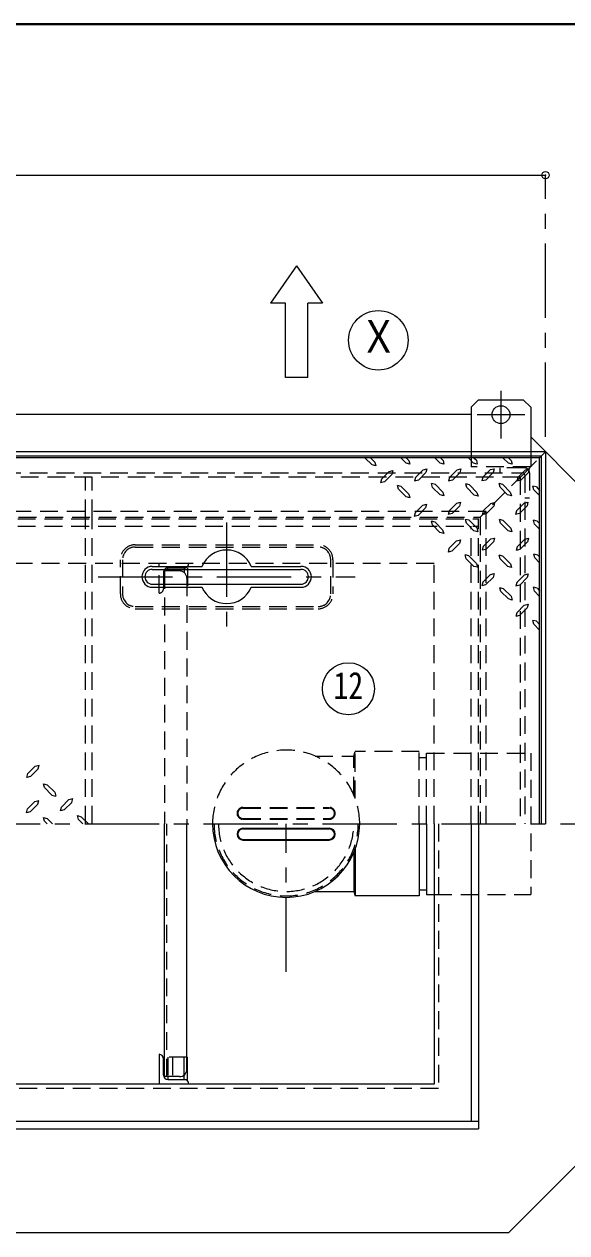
# Model space of a CAD drawing. Units: millimetres at full size, sheet at 1:10; details may follow other scales. Extents: x -2126 to 1924, y -1326 to 1484.
# Drawn here: x -1171 to -806, y 672 to 1484 of the extents above; entities that cross this region are included whole.
import ezdxf
from ezdxf.enums import TextEntityAlignment as Align

# ---------------------------------------------------------------- set-up
doc = ezdxf.new("R2010")
doc.units = ezdxf.units.MM
doc.header["$LTSCALE"] = 10
doc.header["$PDMODE"] = 32
doc.header["$PDSIZE"] = 5
doc.linetypes.add('CHAIN1', pattern=[8, 5, -1, 1, -1])
doc.linetypes.add('DASHED1', pattern=[1.8, 1.2, -0.6])
doc.layers.add('0-0_ﾚｲﾔ1', color=4, linetype='Continuous', lineweight=9)
doc.styles.add('ＭＳ ゴシック', font='')
doc.styles.get('ＭＳ ゴシック').set_extended_font_data('MS Gothic')

msp = doc.modelspace()

# ---------------------------------------------------------------- linework, layer by layer
at = {"layer": '0-0_ﾚｲﾔ1', "color": 1, "lineweight": 40}
msp.add_line((1923.78, 1484.05), (-2126.22, 1484.05), dxfattribs=at)
at = {"layer": '0-0_ﾚｲﾔ1'}
for p, q in [((-1669.97, 1382.55), (-819.97, 1382.55)), ((-864.97, 1231.55), (-869.97, 1226.55)), ((-864.97, 1231.55), (-834.97, 1231.55)), ((-829.97, 1226.55), (-834.97, 1231.55)), ((-869.97, 1221.55), (-1224.97, 1221.55)), ((-869.97, 1226.55), (-869.97, 1196.55)), ((-829.97, 1226.55), (-829.97, 1196.55)), ((-794.97, 1171.55), (-829.97, 1206.55)), ((-941.52, 1192.55), (-936.67, 1187.8)), ((-917.38, 1192.55), (-913.76, 1188.93)), ((-911.19, 1188.29), (-913.76, 1188.93)), ((-913.68, 1192.55), (-911.92, 1190.78)), ((-911.92, 1190.78), (-911.19, 1188.29)), ((-894.48, 1192.55), (-890.86, 1188.93)), ((-888.29, 1188.21), (-890.86, 1188.93)), ((-890.7, 1192.55), (-888.93, 1190.78)), ((-888.93, 1190.78), (-888.29, 1188.21)), ((-871.84, 1192.55), (-868.44, 1189.01)), ((-865.87, 1188.37), (-868.44, 1189.01)), ((-868.2, 1192.55), (-866.51, 1190.86)), ((-866.51, 1190.86), (-865.87, 1188.37)), ((-848.6, 1192.55), (-844.98, 1188.93)), ((-842.41, 1188.21), (-844.98, 1188.93)), ((-844.9, 1192.55), (-843.13, 1190.78)), ((-843.13, 1190.78), (-842.41, 1188.21)), ((-822.97, 1193.55), (-823.97, 1192.55)), ((-930.32, 1178.16), (-930.96, 1175.67)), ((-928.39, 1176.31), (-923.33, 1181.38)), ((-907.42, 1179.37), (-908.06, 1176.88)), ((-905.49, 1177.52), (-900.43, 1182.58)), ((-884.51, 1179.29), (-885.16, 1176.8)), ((-882.59, 1177.44), (-877.52, 1182.5)), ((-862.1, 1179.45), (-862.74, 1176.96)), ((-860.17, 1177.6), (-855.1, 1182.66)), ((-838.63, 1179.29), (-839.27, 1176.8)), ((-836.7, 1177.44), (-831.64, 1182.5)), ((-928.39, 1176.31), (-930.96, 1175.67)), ((-918.83, 1171.41), (-919.47, 1173.98)), ((-916.98, 1173.34), (-919.47, 1173.98)), ((-918.83, 1171.41), (-913.76, 1166.35)), ((-916.98, 1173.34), (-911.92, 1168.2)), ((-905.49, 1177.52), (-908.06, 1176.88)), ((-895.93, 1172.62), (-896.57, 1175.19)), ((-894.08, 1174.55), (-896.57, 1175.19)), ((-895.93, 1172.62), (-890.86, 1167.55)), ((-894.08, 1174.55), (-889.01, 1169.4)), ((-882.59, 1177.44), (-885.16, 1176.8)), ((-873.02, 1172.54), (-873.67, 1175.11)), ((-871.18, 1174.47), (-873.67, 1175.11)), ((-873.02, 1172.54), (-867.96, 1167.47)), ((-871.18, 1174.47), (-866.11, 1169.32)), ((-860.17, 1177.6), (-862.74, 1176.96)), ((-850.6, 1172.7), (-851.25, 1175.27)), ((-848.76, 1174.63), (-851.25, 1175.27)), ((-850.6, 1172.7), (-845.54, 1167.64)), ((-848.76, 1174.63), (-843.69, 1169.48)), ((-836.7, 1177.44), (-839.27, 1176.8)), ((-826.01, 1172.94), (-828.59, 1173.58)), ((-827.86, 1171.01), (-828.59, 1173.58)), ((-827.86, 1171.01), (-823.97, 1167.11)), ((-826.01, 1172.94), (-823.97, 1170.6)), ((-911.19, 1165.71), (-913.76, 1166.35)), ((-911.92, 1168.2), (-911.19, 1165.71)), ((-888.29, 1166.91), (-890.86, 1167.55)), ((-889.01, 1169.4), (-888.29, 1166.91)), ((-865.39, 1166.83), (-867.96, 1167.47)), ((-866.11, 1169.32), (-865.39, 1166.83)), ((-842.97, 1166.99), (-845.54, 1167.64)), ((-843.69, 1169.48), (-842.97, 1166.99)), ((-907.66, 1155.66), (-908.3, 1153.17)), ((-905.73, 1153.81), (-908.3, 1153.17)), ((-905.73, 1153.81), (-900.67, 1158.88)), ((-884.76, 1156.87), (-885.4, 1154.38)), ((-882.83, 1155.02), (-885.4, 1154.38)), ((-882.83, 1155.02), (-877.76, 1160.08)), ((-861.85, 1156.79), (-862.5, 1154.3)), ((-859.93, 1154.94), (-862.5, 1154.3)), ((-859.93, 1154.94), (-854.86, 1160)), ((-839.43, 1156.95), (-840.08, 1154.46)), ((-837.51, 1155.1), (-840.08, 1154.46)), ((-837.51, 1155.1), (-832.44, 1160.16)), ((-896.09, 1147.39), (-896.73, 1149.96)), ((-894.24, 1149.31), (-896.73, 1149.96)), ((-896.09, 1147.39), (-891.02, 1142.32)), ((-894.24, 1149.31), (-889.18, 1144.17)), ((-873.18, 1148.59), (-873.83, 1151.16)), ((-871.34, 1150.52), (-873.83, 1151.16)), ((-873.18, 1148.59), (-868.12, 1143.53)), ((-871.34, 1150.52), (-866.27, 1145.38)), ((-850.28, 1148.51), (-850.93, 1151.08)), ((-848.43, 1150.44), (-850.93, 1151.08)), ((-850.28, 1148.51), (-845.22, 1143.45)), ((-848.43, 1150.44), (-843.37, 1145.3)), ((-825.53, 1149.96), (-828.1, 1150.6)), ((-827.38, 1148.03), (-828.1, 1150.6)), ((-827.38, 1148.03), (-823.97, 1144.61)), ((-825.53, 1149.96), (-823.97, 1148.39)), ((-888.45, 1141.68), (-891.02, 1142.32)), ((-889.18, 1144.17), (-888.45, 1141.68)), ((-865.55, 1142.89), (-868.12, 1143.53)), ((-866.27, 1145.38), (-865.55, 1142.89)), ((-842.65, 1142.8), (-845.22, 1143.45)), ((-843.37, 1145.3), (-842.65, 1142.8)), ((-884.92, 1131.64), (-885.56, 1129.14)), ((-882.99, 1129.79), (-885.56, 1129.14)), ((-882.99, 1129.79), (-877.93, 1134.85)), ((-862.01, 1132.84), (-862.66, 1130.35)), ((-860.09, 1130.99), (-862.66, 1130.35)), ((-860.09, 1130.99), (-855.02, 1136.05)), ((-839.11, 1132.76), (-839.76, 1130.27)), ((-837.18, 1130.91), (-839.76, 1130.27)), ((-837.18, 1130.91), (-832.12, 1135.97)), ((-873.35, 1124.64), (-873.99, 1127.22)), ((-871.5, 1126.57), (-873.99, 1127.22)), ((-873.35, 1124.64), (-868.28, 1119.58)), ((-871.5, 1126.57), (-866.43, 1121.43)), ((-866.43, 1121.43), (-865.71, 1118.94)), ((-850.44, 1124.56), (-851.09, 1127.14)), ((-848.6, 1126.49), (-851.09, 1127.14)), ((-850.44, 1124.56), (-845.38, 1119.5)), ((-848.6, 1126.49), (-843.53, 1121.35)), ((-843.53, 1121.35), (-842.81, 1118.86)), ((-825.21, 1127.14), (-827.78, 1127.78)), ((-827.14, 1125.21), (-827.78, 1127.78)), ((-827.14, 1125.21), (-823.97, 1122.03)), ((-825.21, 1127.14), (-823.97, 1125.89)), ((-865.71, 1118.94), (-868.28, 1119.58)), ((-842.81, 1118.86), (-845.38, 1119.5)), ((-862.18, 1108.89), (-862.82, 1106.4)), ((-860.25, 1107.05), (-862.82, 1106.4)), ((-860.25, 1107.05), (-855.18, 1112.11)), ((-848.19, 1104.55), (-850.76, 1105.2)), ((-850.04, 1102.63), (-850.76, 1105.2)), ((-839.27, 1108.81), (-839.92, 1106.32)), ((-837.35, 1106.97), (-839.92, 1106.32)), ((-837.35, 1106.97), (-832.28, 1112.03)), ((-825.61, 1104.88), (-828.18, 1105.52)), ((-827.46, 1102.95), (-828.18, 1105.52)), ((-850.04, 1102.63), (-844.98, 1097.64)), ((-848.19, 1104.55), (-843.13, 1099.49)), ((-842.41, 1096.92), (-844.98, 1097.64)), ((-843.13, 1099.49), (-842.41, 1096.92)), ((-827.46, 1102.95), (-823.97, 1099.31)), ((-825.61, 1104.88), (-823.97, 1103.23)), ((-839.35, 1088.4), (-834.29, 1093.47)), ((-837.43, 1086.55), (-832.44, 1091.62)), ((-839.35, 1088.4), (-840, 1085.83)), ((-837.43, 1086.55), (-840, 1085.83)), ((-826.01, 1082.62), (-828.59, 1083.26)), ((-827.86, 1080.69), (-828.59, 1083.26)), ((-827.86, 1080.69), (-823.97, 1076.64)), ((-826.01, 1082.62), (-823.97, 1080.57)), ((-1163.2, 985.28), (-1168.26, 980.22)), ((-1163.2, 985.28), (-1160.63, 985.92)), ((-1161.27, 983.43), (-1160.63, 985.92)), ((-1157.74, 973.39), (-1155.17, 972.74)), ((-1157.01, 970.89), (-1157.74, 973.39)), ((-1151.95, 965.75), (-1157.01, 970.89)), ((-1150.1, 967.68), (-1155.17, 972.74)), ((-1150.1, 967.68), (-1149.46, 965.11)), ((-1163.44, 961.57), (-1168.51, 956.51)), ((-1163.44, 961.57), (-1160.87, 962.22)), ((-1161.51, 959.72), (-1160.87, 962.22)), ((-1151.95, 965.75), (-1149.46, 965.11)), ((-1140.54, 962.78), (-1145.6, 957.72)), ((-1140.54, 962.78), (-1137.97, 963.42)), ((-1138.61, 960.93), (-1137.97, 963.42)), ((-1157.74, 950.8), (-1155.17, 950.16)), ((-1157.01, 948.31), (-1157.74, 950.8)), ((-1127.41, 946.55), (-1132.26, 951.29)), ((-1155.25, 946.55), (-1157.01, 948.31)), ((-1151.55, 946.55), (-1155.17, 950.16)), ((-1023.48, 943.55), (-965.45, 943.55)), ((-904.97, 946.55), (-904.97, 898.05)), ((-899.97, 946.55), (-899.97, 899.05)), ((-1023.48, 935.55), (-965.45, 935.55)), ((-948.97, 927.05), (-948.97, 901.05)), ((-947.97, 929.58), (-947.97, 898.05)), ((-904.97, 902.05), (-899.97, 902.05)), ((-904.97, 898.05), (-947.97, 898.05)), ((-899.97, 899.05), (-894.97, 899.05)), ((-1073.97, 776.55), (-1073.97, 774.55))]:
    msp.add_line(p, q, dxfattribs=at)
at = {"layer": '0-0_ﾚｲﾔ1', "linetype": 'CHAIN1'}
for p, q in [((-819.97, 1206.55), (-819.97, 1382.55)), ((-849.97, 1237.55), (-849.97, 1205.55)), ((-865.97, 1221.55), (-833.97, 1221.55)), ((-1034.47, 1149.05), (-1034.47, 1076.05)), ((-1120.97, 1112.55), (-947.97, 1112.55)), ((-2009.97, 946.55), (-474.97, 946.55)), ((-994.47, 847.05), (-994.47, 946.55))]:
    msp.add_line(p, q, dxfattribs=at)
at = {"layer": '0-0_ﾚｲﾔ1', "color": 7, "lineweight": 18}
for p, q in [((-987.47, 1321.55), (-1004.97, 1296.55)), ((-987.47, 1321.55), (-969.97, 1296.55)), ((-979.97, 1246.55), (-979.97, 1296.55)), ((-969.97, 1296.55), (-979.97, 1296.55)), ((-979.97, 1246.55), (-994.97, 1246.55)), ((-819.97, 1196.55), (-1669.97, 1196.55)), ((-822.97, 1193.55), (-819.97, 1196.55)), ((-819.97, 1196.55), (-819.97, 946.55)), ((-822.97, 1193.55), (-1666.97, 1193.55)), ((-822.97, 1193.55), (-822.97, 946.55)), ((-1084.47, 1117.55), (-984.47, 1117.55)), ((-1084.47, 1107.55), (-984.47, 1107.55)), ((-1076.22, 776.55), (-1076.22, 946.55)), ((-1061.22, 781.55), (-1061.22, 946.55)), ((-1023.48, 943.05), (-965.45, 943.05)), ((-894.97, 946.55), (-894.97, 771.55)), ((-1023.48, 936.05), (-965.45, 936.05)), ((-1079.97, 791.55), (-1079.97, 771.55)), ((-1076.97, 777.55), (-1076.97, 788.55)), ((-1061.22, 789.55), (-1060.84, 789.55)), ((-1060.84, 774.55), (-1060.84, 789.55)), ((-1066.22, 776.55), (-1076.22, 776.55)), ((-1073.97, 774.55), (-1060.84, 774.55)), ((-1062.97, 774.55), (-1062.97, 777.75)), ((-844.97, 671.55), (-794.97, 721.55)), ((-844.97, 671.55), (-1644.97, 671.55))]:
    msp.add_line(p, q, dxfattribs=at)
at = {"layer": '0-0_ﾚｲﾔ1', "linetype": 'DASHED1'}
for p, q in [((-869.97, 1196.55), (-869.97, 1186.55)), ((-829.97, 1196.55), (-829.97, 1186.55)), ((-829.97, 1186.55), (-869.97, 1186.55)), ((-834.43, 1182.08), (-823.97, 1192.55)), ((-836.97, 1179.55), (-1219.47, 1179.55)), ((-1129.47, 1152.55), (-1129.47, 1179.55)), ((-1124.97, 1152.55), (-1124.97, 1179.55)), ((-850.77, 1185.75), (-850.77, 1182.55)), ((-833.97, 1185.75), (-850.77, 1185.75)), ((-836.97, 1179.55), (-836.97, 946.55)), ((-830.77, 1182.55), (-830.77, 1165.75)), ((-833.97, 1165.75), (-830.77, 1165.75)), ((-859.97, 1156.55), (-1629.97, 1156.55)), ((-859.97, 946.55), (-859.97, 1156.55)), ((-1624.97, 1151.55), (-864.97, 1151.55)), ((-1624.97, 1146.55), (-864.97, 1146.55)), ((-869.97, 946.55), (-869.97, 1146.55)), ((-864.97, 946.55), (-864.97, 1151.55)), ((-1079.97, 1101.55), (-1079.97, 1121.55)), ((-1076.97, 1115.55), (-1076.97, 1104.55)), ((-1073.97, 1118.55), (-1060.84, 1118.55)), ((-1073.97, 1116.55), (-1073.97, 1118.55)), ((-1062.97, 1118.55), (-1062.97, 1115.35)), ((-1060.84, 1118.55), (-1060.84, 1103.55)), ((-1061.22, 1111.55), (-1061.22, 946.55)), ((-1061.22, 1103.55), (-1060.84, 1103.55)), ((-948.97, 966.04), (-948.97, 992.05)), ((-947.97, 963.52), (-947.97, 995.05)), ((-904.97, 995.05), (-947.97, 995.05)), ((-904.97, 946.55), (-904.97, 995.05)), ((-904.97, 991.05), (-899.97, 991.05)), ((-1023.48, 957.55), (-965.45, 957.55)), ((-1023.48, 957.05), (-965.45, 957.05)), ((-1074.72, 776.55), (-1074.72, 946.55)), ((-1023.48, 950.05), (-965.45, 950.05)), ((-1023.48, 949.55), (-965.45, 949.55)), ((-891.97, 946.55), (-891.97, 768.55)), ((-894.97, 899.05), (-829.97, 899.05)), ((-1061.22, 789.55), (-1073.97, 789.55)), ((-1073.97, 789.55), (-1073.97, 776.55)), ((-1070.97, 789.55), (-1070.97, 774.55)), ((-1062.97, 777.75), (-1062.97, 789.55)), ((-891.97, 768.55), (-1597.97, 768.55))]:
    msp.add_line(p, q, dxfattribs=at)
at = {"layer": '0-0_ﾚｲﾔ1', "color": 5, "lineweight": 25}
for p, q in [((-823.97, 1192.55), (-1665.97, 1192.55)), ((-823.97, 946.55), (-823.97, 1192.55)), ((-1084.47, 1119.55), (-1051.05, 1119.55)), ((-1017.88, 1119.55), (-984.47, 1119.55)), ((-1084.47, 1105.55), (-1051.05, 1105.55)), ((-1017.88, 1105.55), (-984.47, 1105.55)), ((-869.97, 946.55), (-869.97, 746.55)), ((-864.97, 946.55), (-864.97, 741.55)), ((-1624.97, 746.55), (-864.97, 746.55)), ((-1624.97, 741.55), (-864.97, 741.55))]:
    msp.add_line(p, q, dxfattribs=at)
at = {"layer": '0-0_ﾚｲﾔ1', "color": 7, "linetype": 'DASHED1', "lineweight": 18}
for p, q in [((-1220.87, 1182.55), (-835.57, 1182.55)), ((-834.43, 1182.08), (-863.97, 1152.55)), ((-833.97, 1180.95), (-833.97, 946.55)), ((-1192.47, 1152.55), (-863.97, 1152.55)), ((-1129.47, 946.55), (-1129.47, 1152.55)), ((-1124.97, 946.55), (-1124.97, 1152.55)), ((-863.97, 1152.55), (-863.97, 946.55)), ((-1095.97, 1134.05), (-972.97, 1134.05)), ((-1095.97, 1132.55), (-972.97, 1132.55)), ((-1105.97, 1101.05), (-1105.97, 1124.05)), ((-1104.47, 1124.05), (-1104.47, 1101.05)), ((-964.47, 1101.05), (-964.47, 1124.05)), ((-962.97, 1124.05), (-962.97, 1101.05)), ((-1095.97, 1092.55), (-972.97, 1092.55)), ((-1095.97, 1091.05), (-972.97, 1091.05))]:
    msp.add_line(p, q, dxfattribs=at)
at = {"layer": '0-0_ﾚｲﾔ1', "color": 7, "lineweight": 18}
for points in [[(-994.97, 1246.55), (-994.97, 1296.55), (-1004.97, 1296.55)], [(-894.97, 771.55), (-1594.97, 771.55), (-1594.97, 946.55)]]:
    msp.add_lwpolyline(points, dxfattribs=at)
at = {"layer": '0-0_ﾚｲﾔ1'}
for points in [[(-937.71, 1192.55), (-934.82, 1189.65), (-934.1, 1187.08), (-936.67, 1187.8)], [(-930.32, 1178.16), (-925.18, 1183.3), (-922.68, 1183.95), (-923.33, 1181.38)], [(-907.42, 1179.37), (-902.27, 1184.51), (-899.78, 1185.15), (-900.43, 1182.58)], [(-884.51, 1179.29), (-879.37, 1184.43), (-876.88, 1185.07), (-877.52, 1182.5)], [(-862.1, 1179.45), (-856.95, 1184.59), (-854.46, 1185.23), (-855.1, 1182.66)], [(-838.63, 1179.29), (-833.49, 1184.43), (-831, 1185.07), (-831.64, 1182.5)], [(-884.76, 1156.87), (-879.61, 1162.01), (-877.12, 1162.65), (-877.76, 1160.08)], [(-861.85, 1156.79), (-856.71, 1161.93), (-854.22, 1162.57), (-854.86, 1160)], [(-839.43, 1156.95), (-834.29, 1162.09), (-831.8, 1162.73), (-832.44, 1160.16)], [(-907.66, 1155.66), (-902.51, 1160.8), (-900.02, 1161.45), (-900.67, 1158.88)], [(-862.01, 1132.84), (-856.87, 1137.98), (-854.38, 1138.63), (-855.02, 1136.05)], [(-839.11, 1132.76), (-833.97, 1137.9), (-831.48, 1138.55), (-832.12, 1135.97)], [(-884.92, 1131.64), (-879.77, 1136.78), (-877.28, 1137.42), (-877.93, 1134.85)], [(-862.18, 1108.89), (-857.03, 1114.04), (-854.54, 1114.68), (-855.18, 1112.11)], [(-839.27, 1108.81), (-834.13, 1113.96), (-831.64, 1114.6), (-832.28, 1112.03)], [(-834.29, 1093.47), (-831.72, 1094.19), (-832.44, 1091.62)], [(-1161.27, 983.43), (-1166.42, 978.29), (-1168.91, 977.64), (-1168.26, 980.22)], [(-1161.51, 959.72), (-1166.66, 954.58), (-1169.15, 953.94), (-1168.51, 956.51)], [(-1138.61, 960.93), (-1143.76, 955.79), (-1146.25, 955.14), (-1145.6, 957.72)], [(-1131.22, 946.55), (-1134.11, 949.44), (-1134.84, 952.01), (-1132.26, 951.29)], [(-974.97, 901.05), (-948.97, 901.05), (-947.97, 898.05)]]:
    msp.add_lwpolyline(points, dxfattribs=at)
at = {"layer": '0-0_ﾚｲﾔ1', "linetype": 'DASHED1'}
for points in [[(-894.97, 946.55), (-894.97, 1121.55), (-1594.97, 1121.55)], [(-1066.22, 1116.55), (-1076.22, 1116.55), (-1076.22, 946.55)], [(-974.97, 992.05), (-948.97, 992.05), (-947.97, 995.05)], [(-899.97, 946.55), (-899.97, 994.05), (-829.97, 994.05), (-829.97, 899.05)]]:
    msp.add_lwpolyline(points, dxfattribs=at)
at = {"layer": '0-0_ﾚｲﾔ1', "color": 7, "lineweight": 18}
for centre, radius in [((-932.47, 1271.55), 20), ((-952.56, 1037.33), 17.5)]:
    msp.add_circle(centre, radius, dxfattribs=at)
at = {"layer": '0-0_ﾚｲﾔ1'}
msp.add_circle((-849.97, 1221.55), 6, dxfattribs=at)
at = {"layer": '0-0_ﾚｲﾔ1', "color": 7, "linetype": 'DASHED1', "lineweight": 18}
for centre, radius, start, end in [((-835.57, 1180.95), 1.6, 0, 90), ((-1095.97, 1124.05), 10, 90, 180), ((-1095.97, 1124.05), 8.5, 90, 180), ((-972.97, 1124.05), 10, 0, 90), ((-972.97, 1124.05), 8.5, 0, 90), ((-1095.97, 1101.05), 10, 180, 270), ((-1095.97, 1101.05), 8.5, 180, 270), ((-972.97, 1101.05), 10, 270, 0), ((-972.97, 1101.05), 8.5, 270, 0)]:
    msp.add_arc(centre, radius, start, end, dxfattribs=at)
at = {"layer": '0-0_ﾚｲﾔ1', "linetype": 'DASHED1'}
for centre, radius, start, end in [((-833.97, 1182.55), 3.2, 0, 90), ((-1062.97, 1121.55), 3, 270, 0), ((-1073.97, 1115.55), 3, 90, 180), ((-1066.22, 1111.55), 5, 0, 90), ((-1079.97, 1104.55), 3, 270, 0), ((-994.47, 946.55), 49.5, 0, 180), ((-1023.48, 953.55), 4, 90, 270), ((-1023.48, 953.55), 3.5, 90, 270), ((-965.45, 953.55), 4, 270, 90), ((-965.45, 953.55), 3.5, 270, 90), ((-994.47, 946.55), 48.5, 180, 0), ((-994.47, 946.55), 45.5, 180, 0)]:
    msp.add_arc(centre, radius, start, end, dxfattribs=at)
at = {"layer": '0-0_ﾚｲﾔ1', "color": 5, "lineweight": 25}
for centre, radius, start, end in [((-1034.47, 1112.55), 18, 22.88538, 157.11462), ((-1084.47, 1112.55), 7, 90, 270), ((-984.47, 1112.55), 7, 270, 90), ((-1034.47, 1112.55), 18, 202.88538, 337.11462)]:
    msp.add_arc(centre, radius, start, end, dxfattribs=at)
at = {"layer": '0-0_ﾚｲﾔ1', "color": 7, "lineweight": 18}
for centre, radius, start, end in [((-1084.47, 1112.55), 5, 90, 270), ((-984.47, 1112.55), 5, 270, 90), ((-994.47, 946.55), 49.5, 180, 0), ((-1023.48, 939.55), 3.5, 90, 270), ((-965.45, 939.55), 3.5, 270, 90), ((-1079.97, 788.55), 3, 0, 90), ((-1066.22, 781.55), 5, 270, 0), ((-1073.97, 777.55), 3, 180, 270), ((-1062.97, 771.55), 3, 0, 90)]:
    msp.add_arc(centre, radius, start, end, dxfattribs=at)
at = {"layer": '0-0_ﾚｲﾔ1'}
for centre, start, end in [((-1023.48, 939.55), 90, 270), ((-965.45, 939.55), 270, 90)]:
    msp.add_arc(centre, 4, start, end, dxfattribs=at)
at = {"layer": '0-0_ﾚｲﾔ1', "color": 1}
msp.add_point((-819.97, 1382.55), dxfattribs=at)

# ---------------------------------------------------------------- texts
at = {"layer": '0-0_ﾚｲﾔ1', "color": 7, "style": 'ＭＳ ゴシック'}
for s, height, width, p in [('Ｘ', 21.99, 0.85, (-944.97, 1256.55)), ('12', 18.33, 0.8, (-962.56, 1024.83))]:
    msp.add_text(s, height=height, dxfattribs=dict(at, width=width)).set_placement(p, align=Align.BOTTOM_LEFT)

doc.saveas('drawing.dxf')
